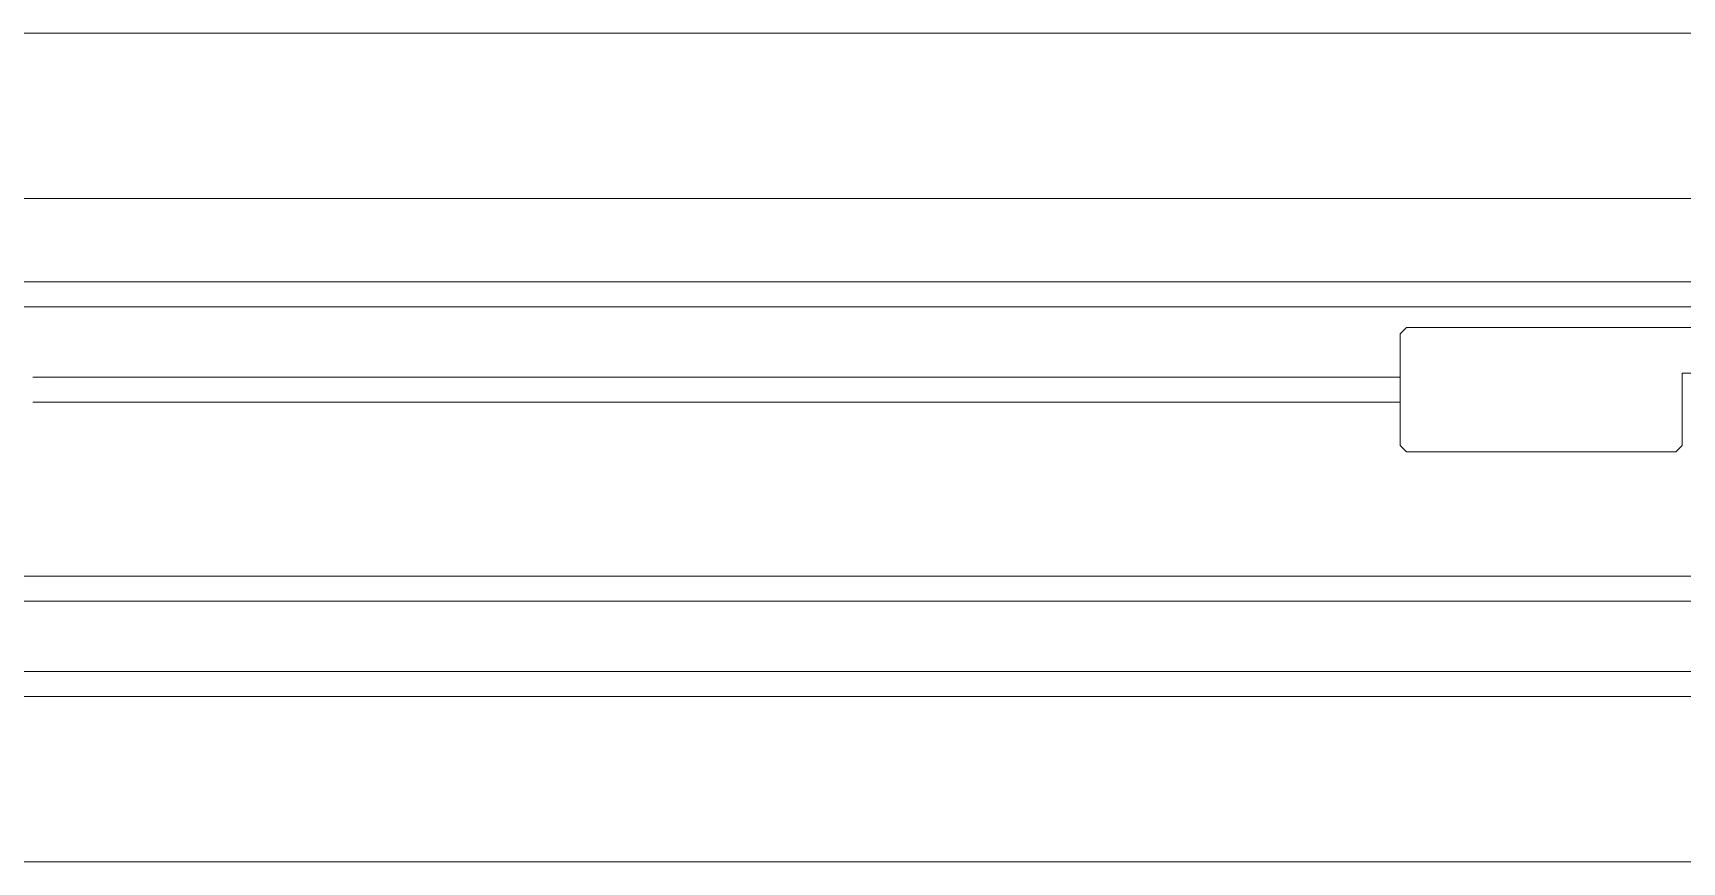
# Model space of a CAD drawing. Header units: metres. Extents: x -232 to 581, y 30 to 789.
# Drawn here: x 227.2727 to 227.6707, y 677.3464 to 677.5464 of the extents above; entities that cross this region are included whole.
import ezdxf

# ---------------------------------------------------------------- set-up
doc = ezdxf.new("R2010")
doc.units = ezdxf.units.M
doc.layers.add('A-DOOR', color=35, linetype='Continuous', lineweight=5)
doc.layers.add('baños', color=140, linetype='Continuous', lineweight=0)
doc.styles.get("Standard").update_dxf_attribs({"font": 'arial.ttf'})

# ---------------------------------------------------------------- blocks, each defined once
blk = doc.blocks.new('21.11.2025 LN09 2DO NIVEL')
at = {"layer": 'A-DOOR', "color": 18, "true_color": 0x000000}
for p, q in [((264.73854, 160.20143), (267.46854, 160.20144)), ((264.81254, 160.16147), (267.39454, 160.16147)), ((264.81254, 160.14139), (267.39454, 160.14139)), ((264.81254, 160.13539), (267.39454, 160.13539)), ((266.26854, 160.12889), (266.27004, 160.13039)), ((266.26854, 160.10189), (266.26854, 160.12889)), ((266.27004, 160.13039), (266.35067, 160.13039)), ((266.35404, 160.11939), (266.33654, 160.11939)), ((266.33654, 160.11939), (266.33654, 160.10189)), ((265.93854, 160.11839), (266.26854, 160.11839)), ((265.93854, 160.11239), (266.26854, 160.11239)), ((266.27004, 160.10039), (266.26854, 160.10189)), ((266.33504, 160.10039), (266.27004, 160.10039)), ((266.33654, 160.10189), (266.33504, 160.10039)), ((266.79454, 160.07039), (265.41254, 160.07039)), ((266.79454, 160.06439), (265.41254, 160.06439)), ((264.81254, 160.04739), (267.39454, 160.04739)), ((264.81254, 160.04139), (267.39454, 160.04139)), ((264.73854, 160.00143), (267.46854, 160.00144))]:
    blk.add_line(p, q, dxfattribs=at)
at = {"layer": 'baños', "color": 18, "linetype": 'Continuous', "true_color": 0x000000, "flags": 8}
for tag, p in [('MODELNUMBER', (265.51387, 159.78254, 0)), ('TRADENAME', (265.51387, 159.7825, 0)), ('MATERIAL', (265.51387, 159.78242, 0)), ('PRODUCT', (265.51387, 159.78246, 0)), ('MODELNUMBER', (266.68861, 159.78254, 0)), ('TRADENAME', (266.68861, 159.7825, 0)), ('PRODUCT', (266.68861, 159.78246, 0)), ('MATERIAL', (266.68861, 159.78242, 0))]:
    blk.add_attdef(tag, p, '', height=0.0000254, rotation=180.0001, dxfattribs=at)
blk = doc.blocks.new('20.03.2026 LN 09 SEGUNDO NIVEL ARQ')
at = {"layer": 'A-DOOR', "color": 5}
for p, q in [((83.00596, -42.49863), (85.73595, -42.49862)), ((83.07996, -42.53859), (85.66196, -42.53859)), ((83.07996, -42.55867), (85.66196, -42.55867)), ((83.07996, -42.56467), (85.66196, -42.56467)), ((84.53596, -42.57117), (84.53746, -42.56967)), ((84.53746, -42.56967), (84.61809, -42.56967)), ((84.53596, -42.59817), (84.53596, -42.57117)), ((84.20596, -42.58167), (84.53596, -42.58167)), ((84.62146, -42.58067), (84.60396, -42.58067)), ((84.60396, -42.58067), (84.60396, -42.59817)), ((84.20596, -42.58767), (84.53596, -42.58767)), ((84.53746, -42.59967), (84.53596, -42.59817)), ((84.60246, -42.59967), (84.53746, -42.59967)), ((84.60396, -42.59817), (84.60246, -42.59967)), ((85.06196, -42.62967), (83.67996, -42.62967)), ((85.06196, -42.63567), (83.67996, -42.63567)), ((83.07996, -42.65267), (85.66196, -42.65267)), ((83.07996, -42.65867), (85.66196, -42.65867)), ((83.00596, -42.69863), (85.73596, -42.69862))]:
    blk.add_line(p, q, dxfattribs=at)
at = {"layer": 'baños', "color": 5, "linetype": 'Continuous', "flags": 8}
for tag, p in [('MODELNUMBER', (83.78129, -42.91752, 0)), ('TRADENAME', (83.78129, -42.91756, 0)), ('PRODUCT', (83.78129, -42.9176, 0)), ('MATERIAL', (83.78129, -42.91764, 0)), ('MODELNUMBER', (84.95603, -42.91752, 0)), ('TRADENAME', (84.95603, -42.91756, 0)), ('MATERIAL', (84.95603, -42.91764, 0)), ('PRODUCT', (84.95603, -42.9176, 0))]:
    blk.add_attdef(tag, p, '', height=0.0000254, rotation=180.0001, dxfattribs=at)
at = {"layer": 'baños', "color": 5, "linetype": 'Continuous'}
for tag, p, rotation in [('MODELNUMBER', (85.8912, -56.99337), 180.0001), ('TRADENAME', (85.89116, -56.99332), 180.0001), ('MATERIAL', (85.89139, -56.99324), 180.0001), ('PRODUCT', (85.89139, -56.99328), 180.0001), ('MODELNUMBER', (86.60077, -56.99337), 179.9999), ('TRADENAME', (86.60077, -56.99332), 179.9999), ('MATERIAL', (86.60077, -56.99324), 179.9999), ('PRODUCT', (86.60077, -56.99328), 179.9999)]:
    blk.add_attdef(tag, p, '', height=0.0000254, rotation=rotation, dxfattribs=at)

msp = doc.modelspace()

# ---------------------------------------------------------------- block references
at = {"color": 1}
for name, p in [('20.03.2026 LN 09 SEGUNDO NIVEL ARQ', (143.06677, 720.04507)), ('21.11.2025 LN09 2DO NIVEL', (-38.66582, 517.34501))]:
    msp.add_blockref(name, p, dxfattribs=at)

doc.saveas('drawing.dxf')
